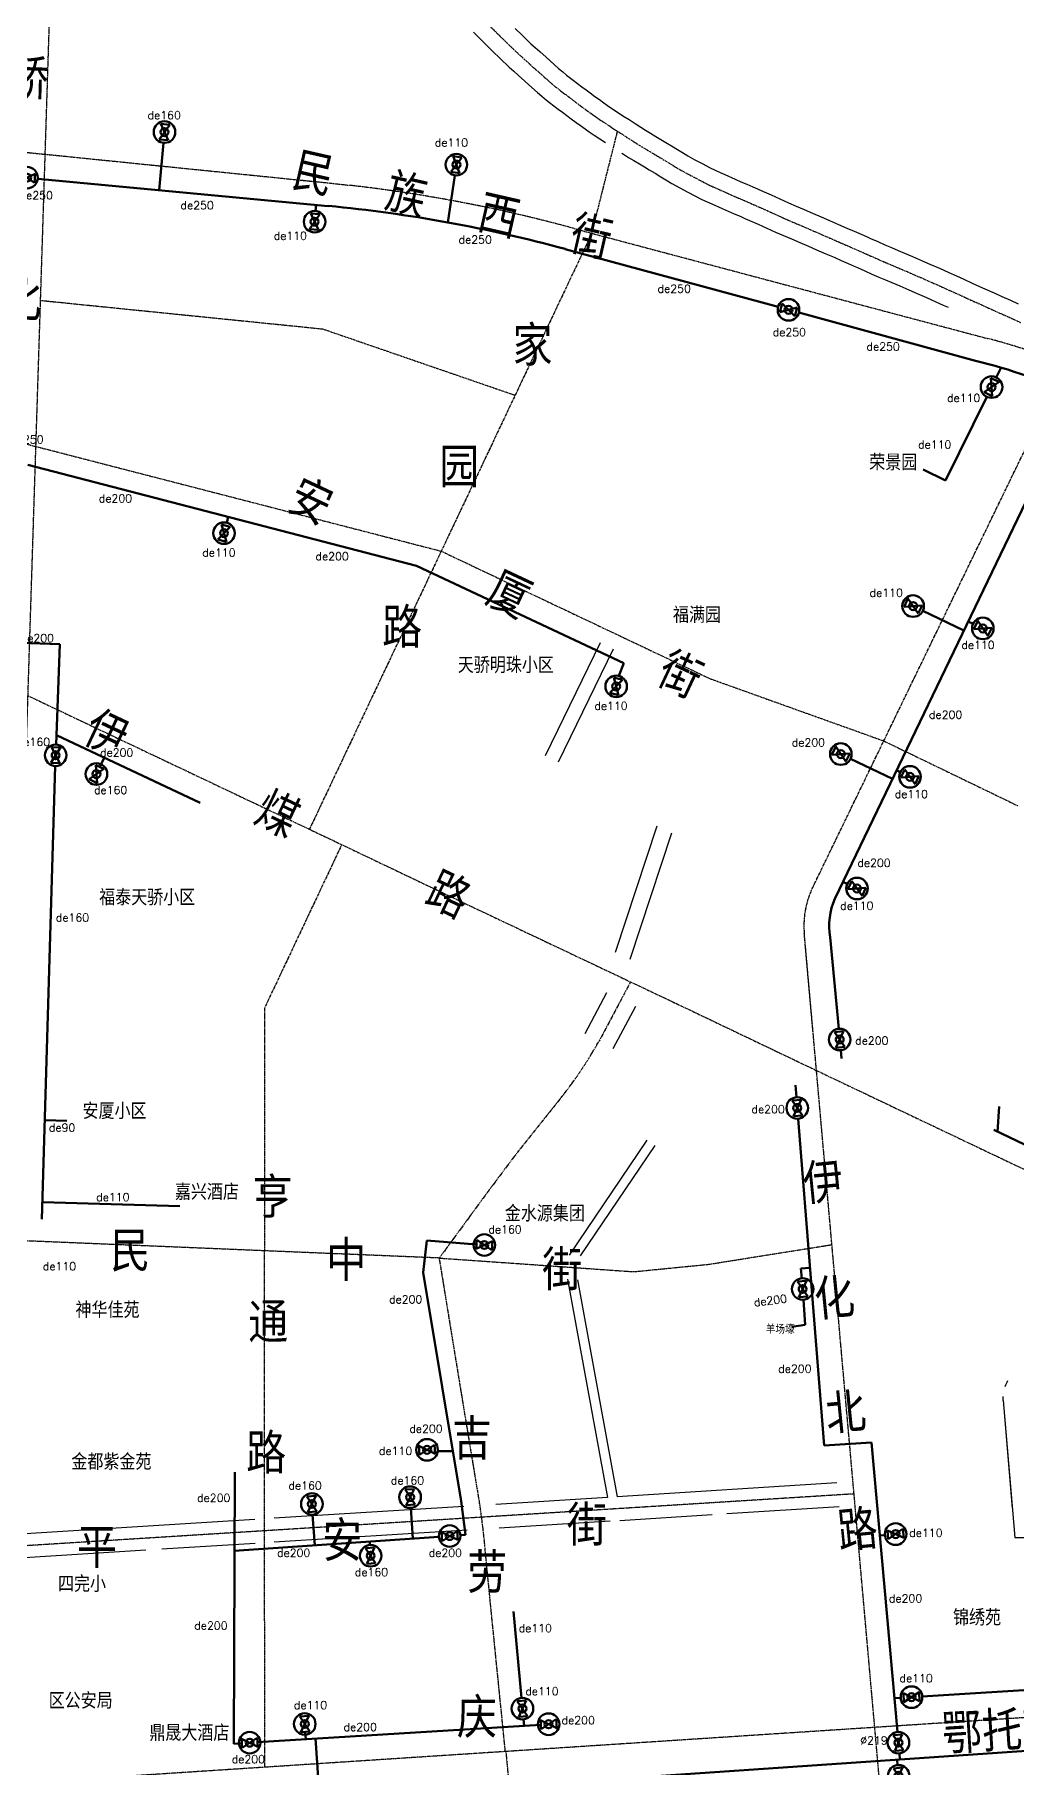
# Model space of a CAD drawing. Header units: millimetres. Extents: x 429861 to 37403537, y 4398138 to 8816131.
# Drawn here: x 437979 to 439206, y 4406338 to 4408503 of the extents above; entities that cross this region are included whole.
import ezdxf

# ---------------------------------------------------------------- set-up
doc = ezdxf.new("R2010")
doc.units = ezdxf.units.MM
doc.linetypes.add('CENTER', pattern=[2, 1.25, -0.25, 0.25, -0.25])
for name, color, linetype in [('中心线', 55, 'CENTER'), ('路名', 21, 'Continuous'), ('路网', 253, 'Continuous')]:
    doc.layers.add(name, color=color, linetype=linetype)
for name, color, linetype, lineweight in [('燃气周边建筑', 211, 'Continuous', 30), ('燃气标注(管)', 111, 'Continuous', 30), ('燃气标注(阀)', 2, 'Continuous', 30), ('燃气管(PE)', 5, 'Continuous', 100), ('燃气管(钢)', 1, 'Continuous', 100), ('燃气阀门(PE)', 6, 'Continuous', 50), ('燃气阀门(钢)', 3, 'Continuous', 50)]:
    doc.layers.add(name, color=color, linetype=linetype, lineweight=lineweight)
doc.styles.add('HZ', font='rs.shx', dxfattribs={"width": 0.8, "bigfont": 'hztxt.shx'})

# ---------------------------------------------------------------- blocks, each defined once
blk = doc.blocks.new('阀门PE')
at = {"layer": '燃气阀门(PE)'}
for p, q in [((-4.9, -2.8), (-4.9, 2.8)), ((-4.9, -2.8), (4.9, 2.8)), ((-4.9, 2.8), (4.9, -2.8)), ((4.9, 2.8), (4.9, -2.8))]:
    blk.add_line(p, q, dxfattribs=at)
for radius in [6.74, 2.47]:
    blk.add_circle((0, 0), radius, dxfattribs=at)
blk = doc.blocks.new('阀门钢')
at = {"layer": '燃气阀门(钢)'}
for p, q in [((-4.9, -2.8), (-4.9, 2.8)), ((-4.9, -2.8), (4.9, 2.8)), ((-4.9, 2.8), (4.9, -2.8)), ((4.9, 2.8), (4.9, -2.8))]:
    blk.add_line(p, q, dxfattribs=at)
for radius in [6.74, 2.47]:
    blk.add_circle((0, 0), radius, dxfattribs=at)

msp = doc.modelspace()

# ---------------------------------------------------------------- linework, layer by layer
at = {"color": 5, "lineweight": 70}
msp.add_line((438715.4, 4407717.5), (438709.1, 4407701.6), dxfattribs=at)
at = {"color": 5, "lineweight": 100}
for p, q in [((438936.5, 4406961.4), (438937.7, 4406949)), ((438939.6, 4406922.2), (438941.9, 4406890.9)), ((438941.9, 4406890.9), (438925.2, 4406888.6)), ((438501.7, 4406733.3), (438482.8, 4406733.3))]:
    msp.add_line(p, q, dxfattribs=at)
at = {"layer": '中心线'}
for p, q in [((437992.6, 4408353.4), (438002.8, 4408674.4)), ((438546.4, 4408515.1), (438560.4, 4408501.2)), ((438560.4, 4408501.2), (438560.4, 4408501.2)), ((438560.4, 4408501.2), (438565.5, 4408496.3)), ((438565.5, 4408496.3), (438565.5, 4408496.3)), ((438565.5, 4408496.3), (438574.7, 4408487.2)), ((438574.7, 4408487.2), (438585.9, 4408476.8)), ((438585.9, 4408476.8), (438585.9, 4408476.8)), ((438585.9, 4408476.8), (438591.3, 4408471.9)), ((438591.3, 4408471.9), (438597, 4408466.7)), ((438597, 4408466.7), (438604.8, 4408459.7)), ((438604.8, 4408459.7), (438604.8, 4408459.7)), ((438604.8, 4408459.7), (438610, 4408455.1)), ((438610, 4408455.1), (438610, 4408455.1)), ((438610, 4408455.1), (438620.7, 4408445.7)), ((438620.7, 4408445.7), (438625.9, 4408441.1)), ((438625.9, 4408441.1), (438625.9, 4408441.1)), ((438625.9, 4408441.1), (438631.2, 4408436.6)), ((438631.2, 4408436.6), (438634.8, 4408433.8)), ((438634.8, 4408433.8), (438640.1, 4408429.8)), ((438640.1, 4408429.8), (438645.5, 4408425.8)), ((438645.5, 4408425.8), (438650.8, 4408421.7)), ((438650.8, 4408421.7), (438656.1, 4408417.7)), ((438656.1, 4408417.7), (438661.3, 4408413.8)), ((438661.3, 4408413.8), (438667.6, 4408409.3)), ((438667.6, 4408409.3), (438673.1, 4408405.3)), ((438673.1, 4408405.3), (438678.8, 4408401.2)), ((437644.9, 4408389.4), (437992.6, 4408353.3)), ((437644.9, 4408389.4), (437992.6, 4408353.3)), ((438678.8, 4408401.2), (438683.4, 4408397.9)), ((438683.4, 4408397.9), (438689.5, 4408394)), ((438689.5, 4408394), (438696.4, 4408389.4)), ((438696.4, 4408389.4), (438703.3, 4408384.7)), ((438703.3, 4408384.7), (438711.1, 4408379.8)), ((438675.4, 4408254.6), (438707.5, 4408382)), ((438711.1, 4408379.8), (438718.9, 4408374.7)), ((438718.9, 4408374.7), (438725.8, 4408370.3)), ((438725.8, 4408370.3), (438731.9, 4408366.4)), ((438731.9, 4408366.4), (438738.1, 4408362.5)), ((438738.1, 4408362.5), (438745.1, 4408358.4)), ((437981, 4407988.3), (437992.6, 4408353.3)), ((437992.6, 4408353.4), (438349.9, 4408317.2)), ((437992.6, 4408353.3), (437992.6, 4408353.4)), ((438745.1, 4408358.4), (438751.2, 4408354.8)), ((438751.2, 4408354.8), (438757.5, 4408351)), ((438757.5, 4408351), (438764.7, 4408346.7)), ((438764.7, 4408346.7), (438771.9, 4408342.3)), ((438771.9, 4408342.3), (438778.3, 4408338.4)), ((438778.3, 4408338.4), (438785.4, 4408334.2)), ((438785.4, 4408334.2), (438794.8, 4408329)), ((438794.8, 4408329), (438804.6, 4408323.9)), ((438804.6, 4408323.9), (438813.3, 4408319.3)), ((438813.3, 4408319.3), (438821.7, 4408315)), ((438349.9, 4408317.2), (438371.7, 4408314.7)), ((438821.7, 4408315), (438827.7, 4408312.3)), ((438827.7, 4408312.3), (438833.5, 4408309.7)), ((438833.5, 4408309.7), (438846.3, 4408304)), ((438846.3, 4408304), (438846.3, 4408304)), ((438846.3, 4408304), (438853.6, 4408300.8)), ((438853.6, 4408300.8), (438861.2, 4408297.5)), ((438861.2, 4408297.5), (438868.6, 4408294.3)), ((438868.6, 4408294.3), (438874.6, 4408291.7)), ((438874.6, 4408291.7), (438880.5, 4408289.1)), ((438880.5, 4408289.1), (438885.6, 4408286.9)), ((438885.6, 4408286.9), (438891.3, 4408284.3)), ((438891.3, 4408284.3), (438891.3, 4408284.3)), ((438891.3, 4408284.3), (438913, 4408274.5)), ((438675.4, 4408254.6), (438487.3, 4407857.5)), ((438653.4, 4408260.6), (438675.4, 4408254.6)), ((438675.4, 4408254.6), (438913.9, 4408191.2)), ((438913, 4408274.5), (438913, 4408274.5)), ((438913, 4408274.5), (438913, 4408274.5)), ((438913, 4408274.5), (438913, 4408274.5)), ((438913, 4408274.5), (438922.5, 4408270.3)), ((438922.5, 4408270.3), (438922.5, 4408270.3)), ((438922.5, 4408270.3), (438932.7, 4408265.9)), ((438932.7, 4408265.9), (438943.2, 4408261.4)), ((438943.2, 4408261.4), (438943.2, 4408261.4)), ((438943.2, 4408261.4), (438954, 4408256.8)), ((438954, 4408256.8), (438954, 4408256.8)), ((438954, 4408256.8), (438964.1, 4408252.4)), ((438964.1, 4408252.4), (438964.1, 4408252.4)), ((438964.1, 4408252.4), (438964.1, 4408252.4)), ((438964.1, 4408252.4), (438975.7, 4408247.4)), ((438975.7, 4408247.4), (438986, 4408242.9)), ((438986, 4408242.9), (438986, 4408242.9)), ((438986, 4408242.9), (438986, 4408242.9)), ((438986, 4408242.9), (438994.9, 4408239)), ((438994.9, 4408239), (438994.9, 4408239)), ((438994.9, 4408239), (439003.6, 4408235.2)), ((439003.6, 4408235.2), (439011.1, 4408231.8)), ((439011.1, 4408231.8), (439011.1, 4408231.8)), ((439011.1, 4408231.8), (439015.4, 4408230)), ((439015.4, 4408230), (439015.4, 4408230)), ((439015.4, 4408230), (439024.4, 4408226)), ((439024.4, 4408226), (439033.4, 4408222)), ((439033.4, 4408222), (439033.4, 4408222)), ((439033.4, 4408222), (439041.7, 4408218.4)), ((439041.7, 4408218.4), (439041.7, 4408218.4)), ((439041.7, 4408218.4), (439050.1, 4408214.8)), ((439050.1, 4408214.8), (439050.1, 4408214.8)), ((439050.1, 4408214.8), (439058, 4408211.4)), ((439058, 4408211.4), (439058, 4408211.4)), ((439058, 4408211.4), (439068, 4408207.2)), ((438913.9, 4408191.2), (439067.8, 4408150.3)), ((439068, 4408207.2), (439068, 4408207.2)), ((439068, 4408207.2), (439079.1, 4408202.4)), ((439079.1, 4408202.4), (439079.1, 4408202.4)), ((439079.1, 4408202.4), (439089.7, 4408197.9)), ((439089.7, 4408197.9), (439089.7, 4408197.9)), ((439089.7, 4408197.9), (439101.4, 4408192.6)), ((439101.4, 4408192.6), (439101.4, 4408192.6)), ((439101.4, 4408192.6), (439113.1, 4408187.4)), ((437986.8, 4408170.8), (438339, 4408135.2)), ((439113.1, 4408187.4), (439113.1, 4408187.4)), ((439113.1, 4408187.4), (439122.6, 4408183.1)), ((439122.6, 4408183.1), (439122.6, 4408183.1)), ((439122.6, 4408183.1), (439131.9, 4408178.9)), ((439131.9, 4408178.9), (439131.9, 4408178.9)), ((439131.9, 4408178.9), (439142.1, 4408174.3)), ((439142.1, 4408174.3), (439142.1, 4408174.3)), ((439142.1, 4408174.3), (439142.1, 4408174.3)), ((439142.1, 4408174.3), (439151.3, 4408170.1)), ((439151.3, 4408170.1), (439151.3, 4408170.1)), ((439151.3, 4408170.1), (439164.7, 4408164.1)), ((439067.8, 4408150.3), (439170.1, 4408123.1)), ((439164.7, 4408164.1), (439164.7, 4408164.1)), ((439164.7, 4408164.1), (439169.6, 4408161.8)), ((439169.6, 4408161.8), (439169.6, 4408161.8)), ((439169.6, 4408161.8), (439179.3, 4408157.5)), ((439179.3, 4408157.5), (439190, 4408152.7)), ((439190, 4408152.7), (439190, 4408152.7)), ((439190, 4408152.7), (439190, 4408152.7)), ((439190, 4408152.7), (439199.9, 4408148.3)), ((439199.9, 4408148.3), (439199.9, 4408148.3)), ((439199.9, 4408148.3), (439211.4, 4408143)), ((438339, 4408135.2), (438579.6, 4408052.3)), ((439170.1, 4408123.1), (439170.1, 4408123.1)), ((439125.9, 4407797.5), (439268.5, 4408091.5)), ((437936.8, 4406599.9), (437981, 4407988.3)), ((437981, 4407988.3), (438264.9, 4407915)), ((438264.9, 4407915), (438487.3, 4407857.5)), ((438487.3, 4407857.5), (438408, 4407690.3)), ((438487.3, 4407857.5), (438823.1, 4407698.2)), ((438949.6, 4407433.8), (439125.9, 4407797.5)), ((438408, 4407690.3), (438322.4, 4407509.5)), ((438823.1, 4407698.2), (439039.9, 4407620.5)), ((437971.1, 4407676.9), (438358.8, 4407492.9)), ((439039.9, 4407620.5), (439040.1, 4407620.4)), ((439040.1, 4407620.4), (439207.4, 4407539.5)), ((438355.3, 4407474.6), (438266.4, 4407286.4)), ((438363, 4407490.9), (438355.3, 4407474.6)), ((438358.8, 4407492.9), (438358.8, 4407492.9)), ((438358.8, 4407492.9), (438525.4, 4407413.4)), ((438525.4, 4407413.4), (438796.6, 4407284.9)), ((438951.4, 4407260.1), (438940.8, 4407379.9)), ((438956, 4407208.7), (438942, 4407365.7)), ((438723.8, 4407319.4, 1455.9), (438684.2, 4407245, 1455.9)), ((438266.4, 4407286.4), (438266.5, 4406983.5)), ((438796.6, 4407284.9), (438956, 4407208.7)), ((439028.8, 4406388), (438956, 4407208.7)), ((438956, 4407208.7), (439263.2, 4407062.5)), ((438637.5, 4407175.4), (438583.1, 4407107.1)), ((438578, 4407100.7), (438541.6, 4407052)), ((438541.6, 4407052), (438484.9, 4406974.4)), ((438484.9, 4406974.4), (437949.4, 4406996.6)), ((438266.6, 4406639.7), (438266.4, 4406983.5)), ((438874.5, 4406975.1), (438975.1, 4406991.1)), ((438510.1, 4406820.6), (438485, 4406974.4)), ((438485, 4406974.4), (438722.6, 4406957.7)), ((438722.6, 4406957.7), (438725, 4406957.6)), ((438725, 4406957.6), (438727.5, 4406957.5)), ((438727.5, 4406957.5), (438730.4, 4406957.6)), ((438730.4, 4406957.6), (438785.9, 4406963.1)), ((438785.9, 4406963.1), (438820.2, 4406966.5)), ((438820.2, 4406966.5), (438823, 4406966.9)), ((438823, 4406966.9), (438831, 4406968.1)), ((438831, 4406968.1), (438874.5, 4406975.1)), ((438532.8, 4406683.2), (438510.1, 4406820.6)), ((439002.9, 4406679.7), (437937.2, 4406613)), ((438266.9, 4406338.2), (438266.6, 4406639.7)), ((438548.9, 4406541.5), (438542.3, 4406608.9)), ((438560.4, 4406427.1), (438548.9, 4406541.5)), ((438567.4, 4406357.8), (438560.4, 4406427.1)), ((439713.4, 4406432.7), (439028.8, 4406388)), ((439028.8, 4406388), (437927.8, 4406316.1)), ((439057.1, 4406069), (439028.8, 4406388)), ((438567.9, 4406357.9), (438600.5, 4406027))]:
    msp.add_line(p, q, dxfattribs=at)
for centre, radius, start, end in [((438162.3, 4406463.5), 1863, 82.6181, 83.5449), ((438162.3, 4406463.5), 1863, 74.7141, 82.6181), ((438913.3, 4407156.7), 1000, 69.1966, 75.1197), ((438019.2, 4408164.8), 180.5, 221.187, 257.7772), ((439050.3, 4407389.6), 110, 156.3628, 185.0719), ((438237.8, 4407493.7), 510.9, 321.4707, 330.8809), ((439037.6, 4406740.4), 584, 141.1061, 141.9115), ((437614.7, 4406528.2), 931.1, 4.9676, 9.5813)]:
    msp.add_arc(centre, radius, start, end, dxfattribs=at)
at = {"layer": '燃气管(PE)'}
for p, q in [((438140.4, 4408367.7), (438134.8, 4408308.6)), ((437983.3, 4408322.8), (438346.2, 4408288.7)), ((438504.2, 4408327), (438495.4, 4408268.2)), ((438330.3, 4408282.5), (438331, 4408290.2)), ((438642.2, 4408235), (438908.1, 4408162.6)), ((438934.1, 4408155.5), (439154.8, 4408095.4)), ((439180.6, 4408074.6), (439186.5, 4408086.8)), ((439117, 4407945.6), (439168.9, 4408050.3)), ((438978.9, 4407423.3), (439267.2, 4408023)), ((437971, 4407965.3), (438456.3, 4407839.2)), ((439089.1, 4407959.4), (439117, 4407945.6)), ((438219.3, 4407893.1), (438221.2, 4407900.3)), ((438456.3, 4407839.2), (438715.4, 4407717.5)), ((439088.9, 4407783.1), (439140, 4407758.5)), ((439151.6, 4407766.8), (439145.5, 4407769.8)), ((438010.7, 4407741.4), (437936.9, 4407743.7)), ((438010.7, 4407741.4), (438006.1, 4407616)), ((438186, 4407542.9), (438006.5, 4407627.5)), ((438005.1, 4407589.1), (437988.5, 4407022.8)), ((438060.9, 4407588.2), (438066.2, 4407599.4)), ((438998.5, 4407598.2), (439050.9, 4407573)), ((439060.7, 4407581.5), (439056, 4407583.7)), ((438994.5, 4407441.9), (438989.1, 4407444.5)), ((438983.8, 4407260.8), (438973.1, 4407375.3)), ((438987.3, 4407223.5), (438986.3, 4407234)), ((438930.9, 4407175.4), (438929.7, 4407190.2)), ((439184.4, 4407163.7), (439182.2, 4407132)), ((438019.5, 4407145.7), (437992.1, 4407146.5)), ((438965.8, 4406740.2), (438933.1, 4407148.5)), ((439177.4, 4407134.4), (439440.6, 4407008.3)), ((438160.9, 4407039.2), (437989.1, 4407044.3)), ((438464.9, 4406956.5), (438469.3, 4406996.5)), ((438469.3, 4406996.5), (438531.3, 4406991.5)), ((438512, 4406670.6), (438464.9, 4406956.5)), ((438936.5, 4406961.4), (438947.9, 4406962.3)), ((438965.8, 4406740.2), (439024.8, 4406743.8)), ((439024.8, 4406743.8), (439057.2, 4406382.4)), ((438228, 4406367.7), (438229.5, 4406707)), ((438326.6, 4406653.6), (438329.2, 4406615.7)), ((438449.3, 4406662.2), (438451.9, 4406624)), ((438517.7, 4406628.5), (438512, 4406670.6)), ((438228.5, 4406608.8), (438484.4, 4406626.2)), ((438398.2, 4406616), (438397.9, 4406620.3)), ((438511.2, 4406628), (438517.7, 4406628.5)), ((439041.4, 4406628.3), (439035.2, 4406627.7)), ((438577.7, 4406533), (438587.5, 4406424.9)), ((439088.1, 4406426.7), (439506, 4406452.4)), ((439053.4, 4406424.5), (439061.2, 4406425)), ((438589.9, 4406398.1), (438590.7, 4406390.1)), ((438257.8, 4406369.5), (438611.6, 4406391.4)), ((438317.4, 4406382.5), (438318, 4406373.3)), ((438330.1, 4406374), (438337.5, 4406266)), ((438238.2, 4406368.3), (438228, 4406367.7))]:
    msp.add_line(p, q, dxfattribs=at)
for centre, radius, start, end in [((438180.8, 4406537), 1759.6, 74.7972, 84.6056), ((438993.3, 4407430.6), 684.1, 65.1423, 76.3454), ((439057.5, 4407389.4), 85.6, 156.67, 189.4574)]:
    msp.add_arc(centre, radius, start, end, dxfattribs=at)
at = {"layer": '燃气管(钢)'}
for p, q in [((440321, 4406433.9), (437876.5, 4406267.2)), ((439059.6, 4406355.6), (439060.3, 4406347.9)), ((439056.8, 4406347.7), (439057.4, 4406340.9))]:
    msp.add_line(p, q, dxfattribs=at)
at = {"layer": '路网', "ltscale": 2}
for p, q in [((438617.6, 4407602.1), (438686.2, 4407743.2)), ((438633.9, 4407594.4), (438702.4, 4407735.5)), ((438756.7, 4407514), (438704.6, 4407356.2)), ((438775, 4407505.4), (438722.8, 4407347.5)), ((438693.9, 4407305.9, 1455.9), (438666.5, 4407254.5, 1455.9)), ((438730.1, 4407288.7, 1455.9), (438701.8, 4407235.6, 1455.9)), ((438647.4, 4406978), (438744.5, 4407121.5)), ((438661.2, 4406977), (438754.4, 4407114.8)), ((438645.2, 4406948.1), (438694.9, 4406675.4)), ((438657.5, 4406947.2), (438707, 4406676.2)), ((439189, 4406796.4), (439200.5, 4406661.9)), ((439189, 4406796.4), (439203.7, 4406625.3)), ((438694.9, 4406675.4), (438555.6, 4406666.7)), ((438981.6, 4406693.4), (438707, 4406676.2)), ((438515.6, 4406664.2), (438278.6, 4406649.4)), ((438825.9, 4406653.5), (438710.4, 4406646.3)), ((438984.3, 4406663.5), (438843.9, 4406654.7)), ((438254.6, 4406647.9), (437967.8, 4406629.9)), ((438519.6, 4406634.4), (438278.7, 4406619.3)), ((438698.4, 4406645.6), (438559.5, 4406636.9)), ((438118.3, 4406609.3), (437966.8, 4406599.8)), ((438254.7, 4406617.8), (438138.4, 4406610.5)), ((439203.7, 4406625.3), (439284.6, 4406625.4))]:
    msp.add_line(p, q, dxfattribs=at)
at = {"layer": '路网', "ltscale": 2, "const_width": 0.00001}
for points in [[(438023.3, 4408375.4), (438032.8, 4408673.5, 0.070982), (438010.2, 4408878.5), (437950.2, 4409111.6)], [(438023.3, 4408375.4), (438352.6, 4408342), (438374.5, 4408339.5, -0.004044), (438404.8, 4408335.9, -0.034501), (438660, 4408284.7), (438669.9, 4408282)], [(438021.7, 4408325.3), (438347.3, 4408292.3), (438368.9, 4408289.9, -0.004044), (438398.4, 4408286.3, -0.034501), (438646.8, 4408236.5), (438649.8, 4408235.7)], [(438911.6, 4408166), (439061.4, 4408126.2), (439163.7, 4408099, -0.018834), (439233.9, 4408077.5)], [(438917.9, 4407863.2, -0.469379), (438966.9, 4407885.5), (439107.8, 4407817.4)], [(438937.2, 4407857.9, -0.469379), (438958.2, 4407867.5), (439099.1, 4407799.4)], [(438917.9, 4407863.2), (438909.2, 4407831.2, -0.11979), (438853, 4407703.9, -0.11979)], [(438937.2, 4407857.9), (438928.7, 4407826.8, -0.114326), (438872.4, 4407696.4, -0.117899)], [(438837.7, 4407677), (438766.7, 4407537.8, 0.006804), (438764.1, 4407532.7, 0.006804)], [(438856.6, 4407670.2), (438784.5, 4407528.7, 0.006708), (438782.2, 4407524.1, 0.007634)], [(439148.4, 4407139.2), (439155.3, 4407244.2, 0.045332), (439155.2, 4407251.5), (439151.7, 4407281.1, -0.037884), (439151.4, 4407290.1), (439152.9, 4407333.9), (439193.6, 4407529.5)], [(439167.9, 4407130), (439175.3, 4407242.9, 0.045332), (439175, 4407253.8), (439171.6, 4407283.4, -0.037884), (439171.4, 4407289.4), (439172.9, 4407331.5), (439211.9, 4407519.4)], [(438927.2, 4407250.1), (438915.9, 4407377.7, -0.108513), (438923.2, 4407435.2, -0.108513)], [(438976.3, 4407262.3), (438965.7, 4407382.1, -0.125926), (438972.5, 4407423.7, -0.125926)], [(438653.2, 4407232.1), (438569, 4407272), (438552.4, 4407279.8), (438551.9, 4407280, 0.089182), (438527.8, 4407285.4), (438463.9, 4407288.2), (438289.5, 4407295.8), (438284.2, 4407295.9)], [(438642.1, 4407215.2), (438560.5, 4407253.9), (438544, 4407261.6), (438544, 4407261.6, 0.088288), (438526.9, 4407265.5), (438463.1, 4407268.2), (438288.7, 4407275.8), (438278.4, 4407276.1)], [(438666.7, 4407254.8, -0.01343), (438653.2, 4407232.1, -0.01343)], [(438642.1, 4407215.2, -0.017345), (438621.9, 4407187.9), (438567.5, 4407119.6, 0.003583), (438562.1, 4407112.8), (438525.5, 4407063.9), (438471.5, 4406990)], [(438701.6, 4407235.3, -0.016744), (438683.3, 4407204.9, -0.017377)], [(438676.7, 4407194.8, -0.018661), (438653.2, 4407162.9), (438598.7, 4407094.6, 0.003443), (438593.9, 4407088.5), (438557.7, 4407040.1), (438518.9, 4406987.1)], [(438744.5, 4407121.5, 0.400521), (438740.1, 4407147.4), (438676.7, 4407194.8)], [(438754.4, 4407114.8, 0.400521), (438747.3, 4407157), (438683.3, 4407204.9)], [(438515.6, 4406664.2, 0.004374), (438513, 4406679.9), (438490.4, 4406817.4), (438467.1, 4406960.2)], [(438555.6, 4406666.7, 0.005273), (438552.5, 4406686.5), (438529.9, 4406823.8), (438508, 4406957.8)], [(438657.5, 4406947.2), (438721.7, 4406942.7), (438724.5, 4406942.6), (438727.7, 4406942.5), (438731.4, 4406942.7), (438787.4, 4406948.2, 0.000242), (438787.4, 4406948.2), (438822, 4406951.6), (438825.2, 4406952), (438833.4, 4406953.3), (438876.9, 4406960.3), (438956.8, 4406973)], [(438544.9, 4406381.4), (438540.5, 4406425.1), (438529, 4406539.5), (438522.3, 4406607, 0.007547), (438519.6, 4406634.4, 0.007547)], [(438584.9, 4406384), (438580.3, 4406429.1), (438568.8, 4406543.5), (438562.2, 4406610.7, 0.006912), (438559.5, 4406636.9, 0.006912)], [(438713.1, 4406392.4), (438709.2, 4406453, -0.000145), (438709.2, 4406453), (438703.7, 4406539.8, -0.003376), (438703.6, 4406541.3), (438698.4, 4406645.6)], [(438725.1, 4406393.2), (438721.2, 4406453.8), (438715.7, 4406540.6, -0.003376), (438715.6, 4406541.9), (438710.4, 4406646.3)]]:
    msp.add_lwpolyline(points, format="xyb", dxfattribs=at)
at = {"layer": '路网'}
for points in [[(438527.4, 4408505.7), (438532.4, 4408500.8), (438546.4, 4408487), (438551.5, 4408482, 0.000009), (438551.5, 4408482), (438560.8, 4408472.8), (438572.3, 4408462), (438577.9, 4408457, 0.000238), (438577.9, 4408457), (438583.6, 4408451.8), (438591.5, 4408444.8), (438596.7, 4408440.2), (438607.5, 4408430.7), (438612.8, 4408426), (438618.6, 4408421.1), (438622.7, 4408417.9), (438628, 4408413.9), (438633.4, 4408409.8), (438638.7, 4408405.8), (438644.1, 4408401.7), (438649.5, 4408397.7), (438655.9, 4408393.1), (438661.4, 4408389.1), (438667.1, 4408385), (438672.1, 4408381.5), (438678.5, 4408377.3), (438685.3, 4408372.8), (438692.4, 4408368)], [(438579.5, 4408510.5), (438588.6, 4408501.7), (438599.4, 4408491.5), (438604.7, 4408486.7), (438610.3, 4408481.6), (438618.2, 4408474.6), (438623.3, 4408470.1), (438633.9, 4408460.7), (438639, 4408456.3), (438643.8, 4408452.1), (438646.9, 4408449.7), (438652.1, 4408445.8), (438657.5, 4408441.7), (438662.8, 4408437.7), (438668.2, 4408433.7), (438673.2, 4408429.9), (438679.2, 4408425.6), (438684.8, 4408421.6), (438690.5, 4408417.5), (438694.8, 4408414.4), (438700.5, 4408410.7), (438707.5, 4408406), (438714.3, 4408401.4), (438721.9, 4408396.6), (438729.7, 4408391.6), (438736.7, 4408387.1), (438742.6, 4408383.3), (438748.5, 4408379.6), (438755.3, 4408375.6), (438761.5, 4408372), (438767.9, 4408368.1), (438775, 4408363.8), (438782.2, 4408359.4), (438788.6, 4408355.6), (438795.4, 4408351.5), (438804.2, 4408346.6), (438813.9, 4408341.6), (438822.5, 4408337), (438830.4, 4408333), (438835.9, 4408330.5), (438841.7, 4408327.9), (438854.4, 4408322.3), (438861.6, 4408319.1), (438869.1, 4408315.9), (438876.5, 4408312.6), (438882.5, 4408310.1, -0.000164), (438882.5, 4408310), (438888.5, 4408307.4), (438893.7, 4408305.2), (438899.6, 4408302.5), (438921.2, 4408292.7), (438930.5, 4408288.6), (438940.6, 4408284.3), (438951.1, 4408279.8, -0.000145), (438951.1, 4408279.8), (438962, 4408275.2), (438972.1, 4408270.8, -0.000024), (438972.1, 4408270.8), (438983.7, 4408265.7), (438994, 4408261.2), (439002.9, 4408257.3), (439011.7, 4408253.5, -0.000228), (439011.7, 4408253.4), (439019.2, 4408250.1), (439023.5, 4408248.3), (439032.5, 4408244.3), (439041.4, 4408240.3), (439049.6, 4408236.7), (439058, 4408233.2), (439065.8, 4408229.8), (439075.8, 4408225.6), (439087, 4408220.8), (439097.7, 4408216.2), (439109.6, 4408210.9), (439121.2, 4408205.7, -0.000015), (439121.2, 4408205.7), (439130.8, 4408201.4), (439140.2, 4408197.2), (439150.4, 4408192.5), (439159.6, 4408188.3), (439173, 4408182.3), (439177.8, 4408180.1), (439187.5, 4408175.7), (439198.2, 4408171), (439208.1, 4408166.5, -0.000081)], [(438713, 4408354.8), (438715, 4408353.5), (438721.2, 4408349.5), (438727.7, 4408345.4), (438734.9, 4408341.2), (438741, 4408337.6), (438747.2, 4408333.9), (438754.3, 4408329.6), (438761.5, 4408325.2), (438768, 4408321.3), (438775.4, 4408316.9), (438785.3, 4408311.4), (438795.3, 4408306.2), (438804.1, 4408301.5), (438813, 4408297), (438819.5, 4408294), (438825.4, 4408291.4), (438838.2, 4408285.7), (438845.6, 4408282.4), (438853.2, 4408279.1), (438860.6, 4408275.9), (438866.6, 4408273.3), (438872.5, 4408270.8), (438877.4, 4408268.6), (438883.1, 4408266.1, 0.000034), (438883.1, 4408266.1), (438904.9, 4408256.2), (438914.6, 4408251.9), (438924.9, 4408247.5), (438935.4, 4408243), (438946.1, 4408238.5), (438956.1, 4408234.1), (438967.7, 4408229, 0.000015), (438967.7, 4408229), (438978, 4408224.6), (438986.8, 4408220.7), (438995.6, 4408216.9), (439003, 4408213.6, 0.000045), (439003.1, 4408213.5), (439007.3, 4408211.7), (439016.3, 4408207.7), (439025.3, 4408203.7), (439033.7, 4408200), (439042.3, 4408196.4), (439050.1, 4408193), (439060.1, 4408188.8), (439071.2, 4408184), (439081.6, 4408179.5), (439093.3, 4408174.3, 0.000035), (439093.3, 4408174.3), (439104.9, 4408169.1), (439114.4, 4408164.9), (439120.4, 4408162.2)]]:
    msp.add_lwpolyline(points, format="xyb", dxfattribs=at)
at = {"layer": '路网', "ltscale": 2, "const_width": 0.00001}
for points in [[(438669.9, 4408282), (438691.7, 4408368.4)], [(438693.1, 4408275.8), (438713, 4408354.8)], [(438017, 4408177.8), (438021.7, 4408325.3)], [(438693.1, 4408275.8), (438920.3, 4408215.4), (439074.2, 4408174.5), (439120.4, 4408162.2)], [(438649.8, 4408235.7), (438569.6, 4408066.4)], [(438679.2, 4408227.7), (438508.5, 4407867.3)], [(438679.2, 4408227.7), (438893.9, 4408170.7)], [(438017, 4408177.8), (438341.2, 4408145), (438569.6, 4408066.4)], [(438893.9, 4408170.7), (438701.9, 4407775.6)], [(438011.3, 4407999.1), (438016.4, 4408157.8)], [(438016.4, 4408157.8), (438336.9, 4408125.4), (438561, 4408048.2)], [(438911.6, 4408166), (438718.2, 4407767.9)], [(439107.8, 4407817.4), (439233.9, 4408077.5)], [(438561, 4408048.2), (438480.3, 4407877.9)], [(438011.3, 4407999.1), (438269.4, 4407932.4), (438480.3, 4407877.9)], [(439152.9, 4407795.8), (439259, 4408014.6)], [(438006.5, 4407848.6), (438010.2, 4407962.2)], [(438010.2, 4407962.2), (438260.4, 4407897.5), (438464.6, 4407844.7)], [(438508.5, 4407867.3), (438701.9, 4407775.6)], [(438398.9, 4407705.9), (438209.1, 4407799.4), (438006.5, 4407848.6)], [(438464.6, 4407844.7), (438398.9, 4407705.9)], [(438001.5, 4407690.1), (438005.9, 4407828.2)], [(438390.3, 4407687.8), (438202.2, 4407780.4), (438005.9, 4407828.2)], [(438493.1, 4407834.8), (438425.9, 4407692.9)], [(438493.1, 4407834.8), (438686.2, 4407743.2)], [(439023, 4407642.5), (439099.1, 4407799.4)], [(439069.1, 4407623), (439144.2, 4407777.8)], [(439144.2, 4407777.8), (439280.4, 4407713.1)], [(439152.9, 4407795.8), (439289.1, 4407731.1)], [(438718.2, 4407767.9), (438853, 4407703.9)], [(438702.4, 4407735.5), (438788.7, 4407694.6)], [(439204.8, 4407557.4), (439280.4, 4407713.1)], [(438617.6, 4407602.1), (438425.9, 4407692.9)], [(438788.7, 4407694.6), (438837.7, 4407677)], [(438872.4, 4407696.4), (439023, 4407642.5)], [(438001.5, 4407690.1), (438319.8, 4407539.1)], [(438390.3, 4407687.8), (438319.8, 4407539.1)], [(438417.3, 4407674.8), (438346.9, 4407526.2)], [(438608.9, 4407584.1), (438417.3, 4407674.8)], [(438856.6, 4407670.2), (439009.8, 4407615.3)], [(437989.4, 4407308.8), (437999.8, 4407635.6)], [(437999.8, 4407635.6), (438341.5, 4407473.4)], [(438931.3, 4407453.5), (439009.8, 4407615.3)], [(439069.1, 4407623), (439204.8, 4407557.4)], [(438608.9, 4407584.1), (438536.8, 4407435.7)], [(438764.1, 4407532.7), (438633.9, 4407594.4)], [(438972.1, 4407422.8), (439056, 4407596)], [(439056, 4407596), (439193.6, 4407529.5)], [(438625.1, 4407576.4), (438553, 4407428)], [(438756.7, 4407514), (438625.1, 4407576.4)], [(438346.9, 4407526.2), (438369.5, 4407515.5), (438536.1, 4407436), (438536.8, 4407435.7)], [(438931.3, 4407453.5), (438782.2, 4407524.1)], [(438923.2, 4407435.2), (438775, 4407505.4)], [(438341.5, 4407473.4), (438258.1, 4407296.8)], [(438363.1, 4407463.1), (438284.2, 4407295.9)], [(438363.1, 4407463.1), (438514.6, 4407390.8), (438693.9, 4407305.9)], [(438553, 4407428), (438704.6, 4407356.2)], [(438980.1, 4407219.3), (438966.9, 4407367.9)], [(438722.8, 4407347.5), (438807.4, 4407307.5), (438927.2, 4407250.1)], [(438258.1, 4407296.8), (437989.4, 4407308.8)], [(437979.9, 4407010.3), (437988.7, 4407288.8)], [(438254.4, 4407277), (437988.7, 4407288.8)], [(438730.1, 4407288.7), (438785.9, 4407262.3), (438937.6, 4407189.7)], [(438254.4, 4407277), (438254.5, 4406999)], [(438278.4, 4407276.1), (438278.5, 4406998)], [(438980.1, 4407219.3), (439148.4, 4407139.2)], [(438954.2, 4407003), (438937.6, 4407189.7)], [(438979, 4407175.6), (439186.3, 4407076.9)], [(439012.5, 4406798.2), (438979, 4407175.6)], [(439167.9, 4407130), (439271.8, 4407080.5), (439348.4, 4407043.4)], [(439194.8, 4406820.8), (439194.4, 4406831.6), (439193.7, 4406853.8), (439192.4, 4406892.2), (439191.9, 4406904.9), (439191.2, 4406928.4), (439190.2, 4406953.3), (439189.7, 4406966.3), (439189, 4406987.3), (439188.3, 4407004.8), (439187, 4407032.4), (439186.3, 4407076.9)], [(438254.5, 4406999), (437979.9, 4407010.3)], [(438471.5, 4406990), (438278.5, 4406998)], [(438661.2, 4406977), (438723.5, 4406972.6), (438725.5, 4406972.6), (438727.3, 4406972.5), (438729.4, 4406972.6), (438784.4, 4406978), (438818.5, 4406981.4), (438820.8, 4406981.7), (438828.7, 4406983), (438872.2, 4406989.9), (438954.2, 4407003)], [(438254.4, 4406968.9), (437978.9, 4406980.3)], [(438518.9, 4406987.1), (438647.4, 4406978)], [(438254.6, 4406647.9), (438254.4, 4406968.9)], [(438467.1, 4406960.2), (438278.4, 4406968)], [(438278.6, 4406649.4), (438278.4, 4406968)], [(438508, 4406957.8), (438645.2, 4406948.1)], [(438981.6, 4406693.4), (438956.8, 4406973)], [(439012.5, 4406798.2), (439191.3, 4406813.6)], [(439013.5, 4406786.3), (439188.9, 4406801.3)], [(439046.6, 4406414.2), (439013.5, 4406786.3)], [(438829, 4406400), (438825.9, 4406653.5)], [(438847, 4406401.1), (438843.9, 4406654.7)], [(439006.6, 4406411.6), (438984.3, 4406663.5)], [(438118.3, 4406609.3), (438112.7, 4406353.2)], [(438138.4, 4406610.5), (438132.8, 4406354.5)], [(438254.8, 4406362.5), (438254.7, 4406617.8)], [(438278.8, 4406364), (438278.7, 4406619.3)], [(439294.7, 4406430.4), (439046.6, 4406414.2)], [(438713.1, 4406392.4), (438584.9, 4406384)], [(438829, 4406400), (438725.1, 4406393.2)], [(439006.6, 4406411.6), (438847, 4406401.1)], [(438544.9, 4406381.4), (438278.8, 4406364)], [(439415.6, 4406388.2), (439051, 4406364.4)], [(438112.7, 4406353.2), (437958.7, 4406343.1)], [(438254.8, 4406362.5), (438132.8, 4406354.5)], [(439011.1, 4406361.8), (438773.9, 4406346.3)], [(439035.7, 4406084), (439011.1, 4406361.8)], [(439075.5, 4406088), (439051, 4406364.4)], [(438753.9, 4406345), (438590.3, 4406334.3)], [(438753.9, 4406345), (438792.1, 4406054.7)], [(438773.9, 4406346.3), (438812.1, 4406056.2)]]:
    msp.add_lwpolyline(points, dxfattribs=at)
at = {"layer": '路网', "ltscale": 2}
for start, end in [(148.3074, 159.8528), (177.8144, 184.908)]:
    msp.add_arc((439228.8, 4406799.8), 40, start, end, dxfattribs=at)

# ---------------------------------------------------------------- block references
at = {"layer": '燃气阀门(PE)'}
for p, xscale, yscale, zscale, rotation in [((438141.6, 4408381.1), 2.000000000372401, 2.000000000372401, 2.000000000372401, 264.6392795490094), ((438506.2, 4408340.4), 2.000000000391048, 2.000000000391048, 2.000000000391048, 261.4659824074551), ((437969.9, 4408324.1), 2.000000000023324, 2.000000000023324, 2.000000000023324, 354.6392795484897), ((438329.1, 4408269.1), 1.999999999908777, 1.999999999908777, 1.999999999908777, 84.63927954776308), ((438921.1, 4408159), 1.99999999989579, 1.99999999989579, 1.99999999989579, 344.7652784931907), ((439174.7, 4408062.5), 2.00000000001313, 2.00000000001313, 2.00000000001313, 64.19940165014893), ((438215.9, 4407880), 1.999999999749701, 1.999999999749701, 1.999999999749701, 75.43817415001217), ((439076.7, 4407788.9), 1.99999999995854, 1.99999999995854, 1.99999999995854, 334.320229019751), ((439163.8, 4407761), 2.000000000168374, 2.000000000168374, 2.000000000168374, 154.3202290226414), ((438705.8, 4407688.6), 1.999999999749701, 1.99999999974969, 1.999999999749701, 75.43817415001217), ((438005.6, 4407602.5), 1.999999999649466, 1.999999999649466, 1.999999999649466, 267.9176496568884), ((438986.4, 4407604), 2.000000000046724, 2.000000000046724, 2.000000000046724, 334.134038333641), ((438056.6, 4407579), 2.000000000164126, 2.000000000164126, 2.000000000164126, 64.74519638659108), ((439072.8, 4407575.6), 2.000000000168374, 2.000000000168374, 2.000000000168374, 154.3202290226414), ((439006.6, 4407436.1), 2.000000000168374, 2.000000000168374, 2.000000000168374, 154.3202290226414), ((438985, 4407247.4), 1.99999999980968, 1.99999999980968, 1.99999999980968, 275.3418197178323), ((438932, 4407161.9), 1.999999999946025, 1.999999999946025, 1.999999999946025, 274.5846917156879), ((438541.1, 4406990.7), 2.000000000127136, 2.000000000127136, 2.000000000127136, 175.4463563071361), ((438938.7, 4406935.7), 1.999999999946025, 2, 2.000000000002302, 274.5846917156879), ((438469.6, 4406734.8), 2.000000000019358, 2.000000000019355, 2.000000000019358, 3.88747896523105), ((438325.7, 4406667.1), 2.00000000012638, 2.00000000012638, 2.00000000012638, 273.8874789611577), ((438448.4, 4406675.7), 2.000000000094809, 2.000000000094809, 2.000000000094809, 273.8874789478481), ((438497.8, 4406627.1), 2.000000000019358, 2.000000000019358, 2.000000000019358, 3.88747896523105), ((439054.8, 4406629.5), 1.999999999898814, 1.999999999898814, 1.999999999898814, 185.1277605767669), ((438399.1, 4406602.5), 2.00000000012638, 2.00000000012638, 2.00000000012638, 93.88747896115765), ((439074.7, 4406425.8), 1.999999999993206, 1.999999999993206, 1.999999999993206, 3.522446424780504), ((438588.7, 4406411.5), 1.999999999739891, 1.999999999739891, 1.999999999739891, 275.1874773559723), ((438316.8, 4406392.3), 2.000000000419645, 2.000000000419645, 2.000000000419645, 273.5328334940441), ((438621.4, 4406392), 1.999999999926175, 1.999999999926175, 1.999999999926175, 183.5328334815513), ((438248, 4406368.9), 2.000000000004671, 2.000000000004671, 2.000000000004671, 3.532833490914547)]:
    msp.add_blockref('阀门PE', p, dxfattribs=dict(at, xscale=xscale, yscale=yscale, zscale=zscale, rotation=rotation))
at = {"layer": '燃气阀门(钢)'}
for p, xscale, yscale, zscale, rotation in [((439058.4, 4406369), 1.999999999634205, 1.999999999634205, 1.999999999634205, 275.1277606042348), ((439058.6, 4406327.5), 2.000000000071149, 2.000000000071149, 2.000000000071149, 275.0803262551537)]:
    msp.add_blockref('阀门钢', p, dxfattribs=dict(at, xscale=xscale, yscale=yscale, zscale=zscale, rotation=rotation))

# ---------------------------------------------------------------- texts
at = {"layer": '燃气周边建筑', "style": 'HZ'}
for s, p in [('荣景园', (439021.9, 4407958.3)), ('福满园', (438776.7, 4407767.8)), ('天骄明珠小区', (438508, 4407705.1)), ('福泰天骄小区', (438060, 4407414.9)), ('安厦小区', (438039.2, 4407148)), ('嘉兴酒店', (438154.6, 4407046.9)), ('金水源集团', (438566.7, 4407019.9)), ('神华佳苑', (438030.4, 4406899.5)), ('金都紫金苑', (438025.3, 4406709.8)), ('四完小', (438008.5, 4406557.2)), ('锦绣苑', (439126.6, 4406515.3)), ('区公安局', (437996.9, 4406411.3)), ('鼎晟大酒店', (438122.7, 4406371.1))]:
    msp.add_text(s, height=20, dxfattribs=at).set_placement(p)
at = {"layer": '燃气标注(管)', "style": 'HZ'}
for s, p in [('de250', (438161.6, 4408284.6)), ('de250', (438508.9, 4408241.7)), ('de250', (438757.5, 4408180.4)), ('de250', (439018.5, 4408108.1)), ('de110', (439082.9, 4407985.7)), ('de200', (438059.5, 4407918.4)), ('de200', (438330.2, 4407846.1)), ('de200', (437962, 4407743.9)), ('de200', (439096.5, 4407648.2)), ('de200', (438061.1, 4407600.9)), ('de200', (439007.1, 4407463.1)), ('de160', (438005.8, 4407394.7)), ('de90', (437997.2, 4407132.3)), ('de110', (438056.3, 4407045.5)), ('de110', (437989.6, 4406959.1)), ('de200', (438422.1, 4406917.8)), ('羊场壕', (438892.7, 4406880)), ('de200', (438908.2, 4406831.1)), ('de200', (438447.4, 4406756.1)), ('de200', (438182.3, 4406669.7)), ('de200', (438282.2, 4406601.1)), ('de200', (439046.5, 4406544.1)), ('de200', (438178.8, 4406510.2)), ('de110', (438584, 4406507)), ('de200', (438365.3, 4406383.5))]:
    msp.add_text(s, height=10, dxfattribs=at).set_placement(p)
at = {"layer": '燃气标注(阀)', "style": 'HZ'}
for s, p in [('de160', (438120.5, 4408397.2)), ('de110', (438479.2, 4408363)), ('de250', (437960.6, 4408297.1)), ('de110', (438278, 4408246.6)), ('de250', (438901.3, 4408126.1)), ('de110', (439119.1, 4408043.9)), ('de250', (437949.1, 4407992.1)), ('de110', (438188.8, 4407850.8)), ('de110', (439022.3, 4407800.5)), ('de110', (439137, 4407735.3)), ('de110', (438678.6, 4407659.3)), ('de160', (437957.1, 4407614.1)), ('de200', (438925.1, 4407613.5)), ('de160', (438053.5, 4407554.1)), ('de110', (439053.7, 4407549.1)), ('de110', (438985.6, 4407409.5)), ('de200', (439004.3, 4407241)), ('de200', (438874.8, 4407155.3)), ('de160', (438546.2, 4407005.2)), ('de110', (438409.4, 4406728.5)), ('de160', (438296.4, 4406685.2)), ('de160', (438424.3, 4406691.6)), ('de110', (439071.9, 4406626.1)), ('de200', (438471.6, 4406601.1)), ('de160', (438379.3, 4406577)), ('de110', (438592.3, 4406428.2)), ('de110', (439059.7, 4406444.5)), ('de110', (438303.2, 4406410.9)), ('de200', (438637.6, 4406392)), ('%%C219', (439010.7, 4406366.8)), ('de200', (438225.5, 4406343.3))]:
    msp.add_text(s, height=10, dxfattribs=at).set_placement(p)
msp.add_text('de200', height=10, rotation=7.3356, dxfattribs=at).set_placement((438878.4, 4406913.7))
at = {"layer": '路名', "style": 'HZ'}
for s, rotation, p in [('骄', 358.4672, (437945.6, 4408423)), ('民  族  西  街', 347.1521, (438297.9, 4408309.8)), ('北', 358.4672, (437936.7, 4408146.1)), ('安      厦     街', 334.8458, (438290.9, 4407907.2)), ('伊     煤     路', 334.7353, (438035.5, 4407617.2)), ('伊', 5.7072, (438942, 4407040.8)), ('化', 5.7072, (438956, 4406896.4)), ('北', 5.7072, (438970, 4406753.4)), ('路', 5.7072, (438985, 4406606.9)), ('鄂托克西街', 3.5066, (439114.5, 4406353.8))]:
    msp.add_text(s, height=50, rotation=rotation, dxfattribs=at).set_placement(p)
for s, p in [('家', (438576.3, 4408088.9)), ('园', (438484.8, 4407937.1)), ('路', (438413.4, 4407736.7)), ('亨', (438251.6, 4407024.8)), ('民', (438073.8, 4406957.6)), ('中', (438343.6, 4406945.7)), ('街', (438613.3, 4406934.1)), ('通', (438246.1, 4406868.5)), ('路', (438243.6, 4406705.1)), ('吉', (438500.8, 4406723.2)), ('街', (438644.4, 4406615.1)), ('平', (438032.2, 4406587.1)), ('安', (438338.7, 4406595.6)), ('劳', (438519.6, 4406555.8)), ('庆', (438506.8, 4406374.9))]:
    msp.add_text(s, height=50, dxfattribs=at).set_placement(p)

doc.saveas('drawing.dxf')
